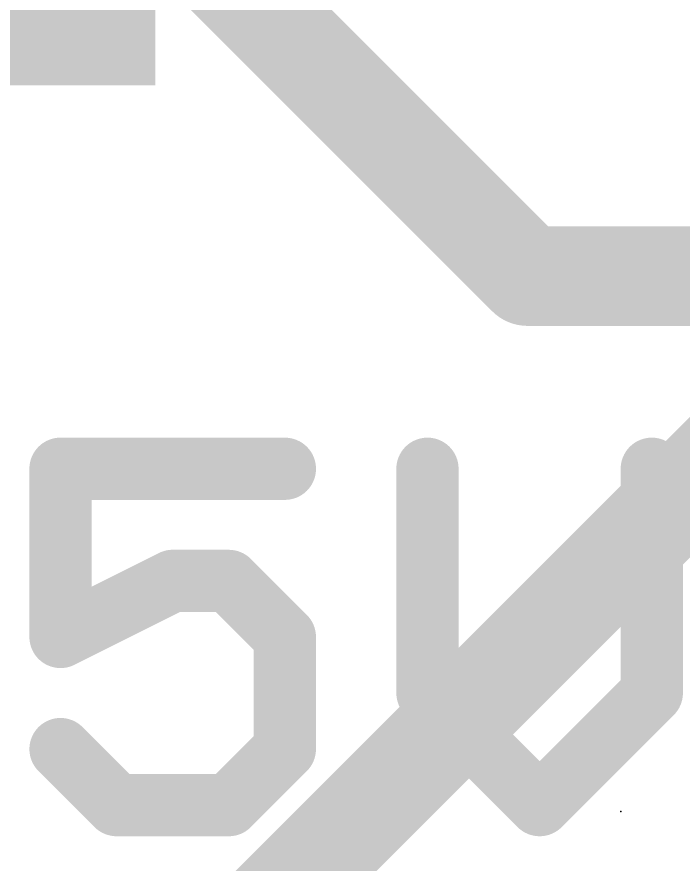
# Model space of a CAD drawing. Extents: x -0.9 to 39.5, y -0.1 to 25.5.
# Drawn here: x 3.658 to 5.016, y 2.991 to 4.72 of the extents above; entities that cross this region are included whole.
import ezdxf

# ---------------------------------------------------------------- set-up
doc = ezdxf.new("R2010")
doc.units = 0
for name, color, linetype in [('1', 12, 'CONTINUOUS'), ('16', 132, 'CONTINUOUS'), ('21', 41, 'CONTINUOUS'), ('24', 53, 'CONTINUOUS')]:
    doc.layers.add(name, color=color, linetype=linetype)

# ---------------------------------------------------------------- blocks, each defined once
blk = doc.blocks.new('RECT')
blk.add_solid([(-0.5, -0.5), (0.5, -0.5), (-0.5, 0.5), (0.5, 0.5)])

msp = doc.modelspace()

# ---------------------------------------------------------------- linework, layer by layer
at = {"layer": '1', "const_width": 0.2032}
msp.add_lwpolyline([(3.81, 2.54), (5.461, 4.191)], dxfattribs=at)
at = {"layer": '16', "const_width": 0.2032}
for points in [[(3.81, 5.08), (4.699, 4.191)], [(4.699, 4.191), (5.461, 4.191)]]:
    msp.add_lwpolyline(points, dxfattribs=at)
at = {"layer": '16', "const_width": 0.1016}
for points in [[(4.699, 4.2418, 1), (4.699, 4.1402)], [(4.6631, 4.1551, 1), (4.7349, 4.2269)]]:
    msp.add_lwpolyline(points, format="xyb", dxfattribs=at)
at = {"layer": '21', "const_width": 0.0635}
for points in [[(3.7783, 3.7979, 1), (3.7147, 3.7979)], [(3.7465, 3.8296, 1), (3.7465, 3.7661)], [(4.2041, 3.7661, 1), (4.2041, 3.8296)], [(4.5267, 3.7979, 1), (4.4632, 3.7979)], [(4.9843, 3.7979, 1), (4.9208, 3.7979)], [(3.9753, 3.6008, 1), (3.9753, 3.5373)], [(3.9895, 3.5407, 1), (3.9611, 3.5975)], [(4.1121, 3.5915, 1), (4.0672, 3.5466)], [(4.0897, 3.5373, 1), (4.0897, 3.6008)], [(3.7323, 3.4831, 1), (3.7607, 3.4263)], [(4.2358, 3.4547, 1), (4.1723, 3.4547)], [(4.1816, 3.4322, 1), (4.2265, 3.4771)], [(3.7147, 3.4547, 1), (3.7783, 3.4547)], [(4.5174, 3.3627, 1), (4.4725, 3.3178)], [(4.975, 3.3178, 1), (4.9301, 3.3627)], [(4.4632, 3.3403, 1), (4.5267, 3.3403)], [(4.9208, 3.3403, 1), (4.9843, 3.3403)], [(3.769, 3.2483, 1), (3.724, 3.2034)], [(4.2265, 3.2034, 1), (4.1816, 3.2483)], [(4.1723, 3.2259, 1), (4.2358, 3.2259)], [(3.8609, 3.1433, 1), (3.8609, 3.0797)], [(3.8384, 3.089, 1), (3.8833, 3.134)], [(4.0672, 3.134, 1), (4.1121, 3.089)], [(4.0897, 3.0797, 1), (4.0897, 3.1433)], [(4.7013, 3.134, 1), (4.7462, 3.089)], [(4.7013, 3.089, 1), (4.7462, 3.134)]]:
    msp.add_lwpolyline(points, format="xyb", dxfattribs=at)
at = {"layer": '21', "const_width": 0.127}
for points in [[(4.2041, 3.7979), (3.7465, 3.7979)], [(3.7465, 3.7979), (3.7465, 3.4547)], [(4.4949, 3.7979), (4.4949, 3.3403)], [(4.9525, 3.3403), (4.9525, 3.7979)], [(3.7465, 3.4547), (3.9753, 3.5691)], [(3.9753, 3.5691), (4.0897, 3.5691)], [(4.0897, 3.5691), (4.2041, 3.4547)], [(4.2041, 3.4547), (4.2041, 3.2259)], [(4.4949, 3.3403), (4.7237, 3.1115)], [(4.7237, 3.1115), (4.9525, 3.3403)], [(3.8609, 3.1115), (3.7465, 3.2259)], [(4.2041, 3.2259), (4.0897, 3.1115)], [(4.0897, 3.1115), (3.8609, 3.1115)]]:
    msp.add_lwpolyline(points, dxfattribs=at)
at = {"layer": '24'}
msp.add_point((4.8895, 3.0988), dxfattribs=at)

# ---------------------------------------------------------------- block references
at = {"layer": '1', "xscale": 1.1}
msp.add_blockref('RECT', (3.39, 5.08), dxfattribs=at)

doc.saveas('drawing.dxf')
